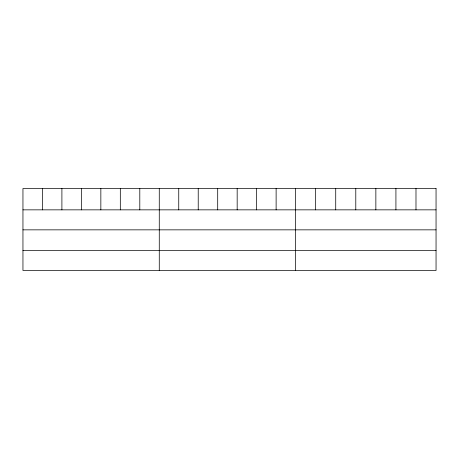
<?xml version="1.0" encoding="UTF-8"?>
<svg xmlns="http://www.w3.org/2000/svg" width="459" height="459" viewBox="0 0 459 459"><rect width="100%" height="100%" fill="white"/><g stroke="black" fill="none" stroke-linecap="round" stroke-linejoin="round"><path stroke-width="0.69" d="M22.95 209.849L436.05 209.849M22.95 229.85L436.05 229.85M22.95 250.465L436.05 250.465M415.986 188.534L415.986 209.849M395.922 188.534L395.922 209.849M375.858 188.534L375.858 209.849M355.788 188.534L355.788 209.849M335.724 188.534L335.724 209.849M315.66 188.534L315.66 209.849M295.596 188.534L295.596 270.466M276.123 188.534L276.123 209.849M256.644 188.534L256.644 209.849M237.171 188.534L237.171 209.849M217.698 188.534L217.698 209.849M198.225 188.534L198.225 209.849M178.746 188.534L178.746 209.849M159.273 188.534L159.273 270.466M139.8 188.534L139.8 209.849M120.321 188.534L120.321 209.849M100.848 188.534L100.848 209.849M81.375 188.534L81.375 209.849M61.902 188.534L61.902 209.849M42.423 188.534L42.423 209.849M436.05 188.534L22.95 188.534L22.95 270.466L436.05 270.466L436.05 188.534"/></g></svg>
